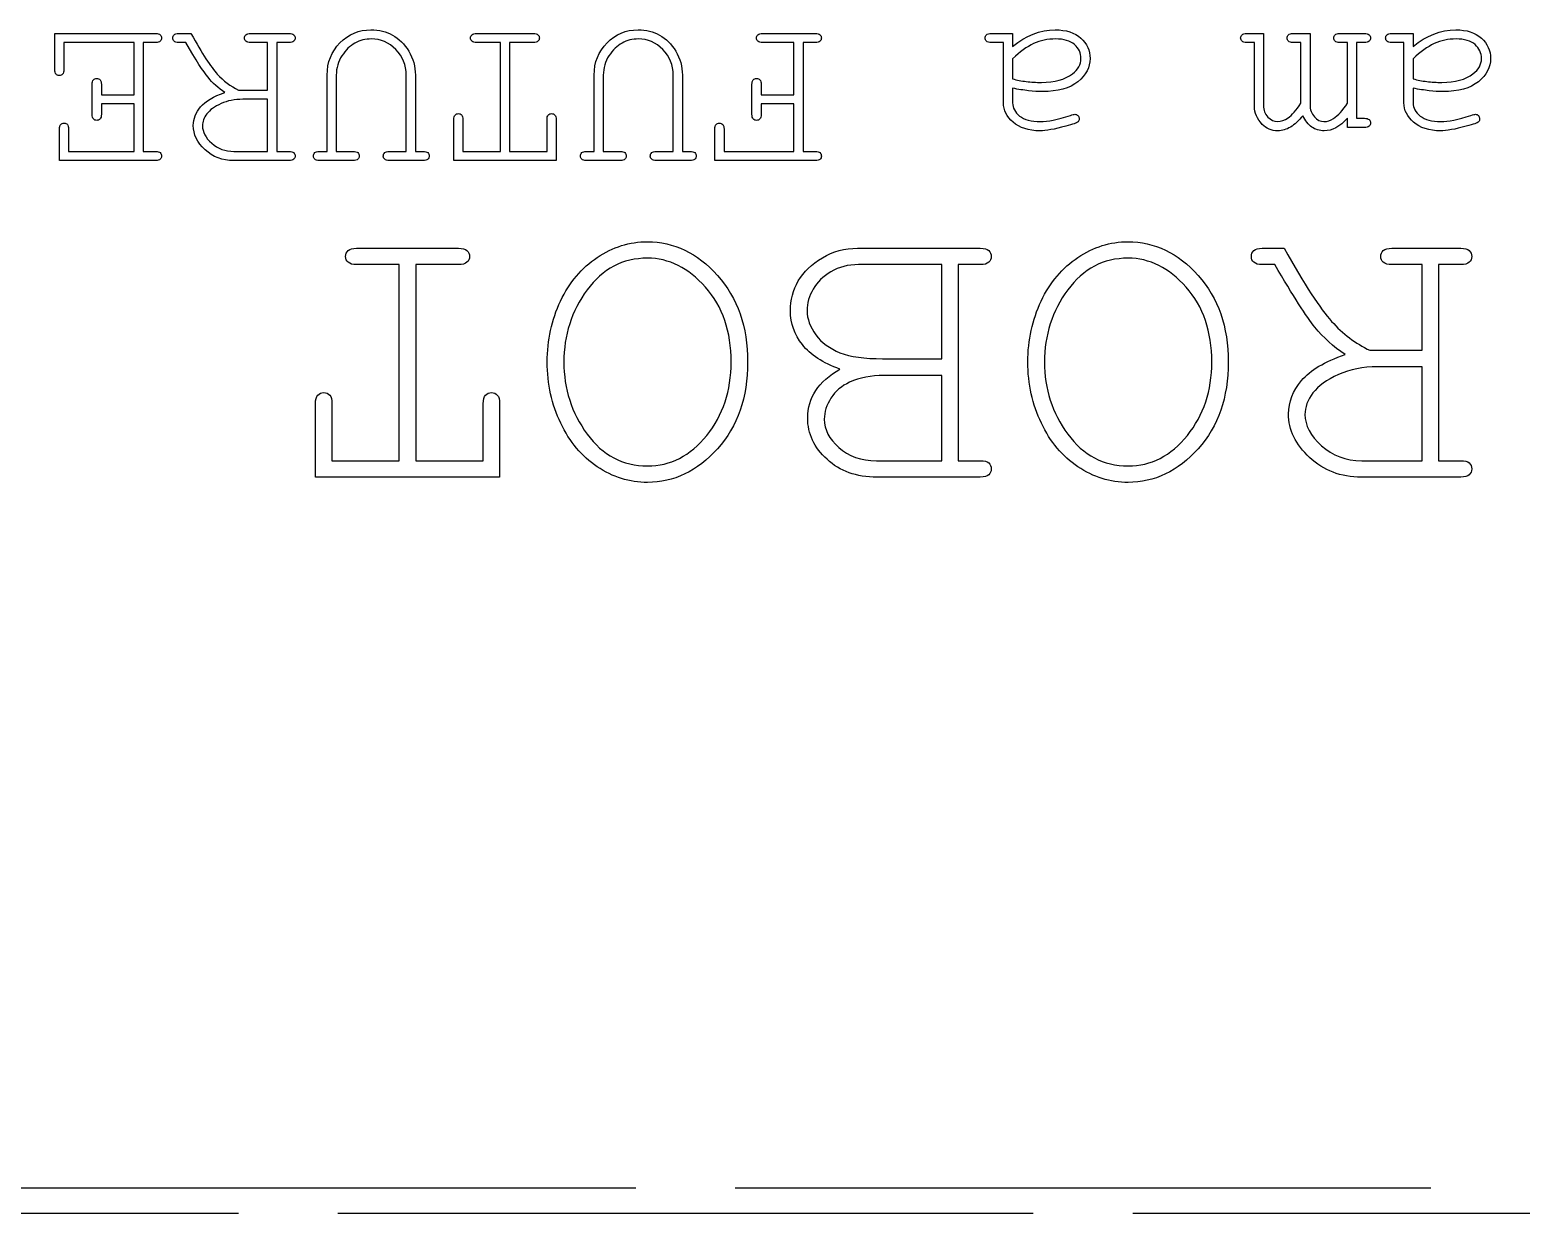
# Model space of a CAD drawing. Extents: x 4 to 392, y 13 to 534.
# Drawn here: x 135.3 to 229.8, y 292.4 to 367.5 of the extents above; entities that cross this region are included whole.
import ezdxf

# ---------------------------------------------------------------- set-up
doc = ezdxf.new("R2010")
doc.units = 0
doc.layers.add('Layer_1', color=7, linetype='CONTINUOUS')

msp = doc.modelspace()

# ---------------------------------------------------------------- linework, layer by layer
at = {"layer": 'Layer_1', "color": 7}
for points in [[(136.862026, 364.939142), (136.862026, 367.226685), (143.249236, 367.226685)], [(144.723766, 367.226685), (145.495466, 367.226685)], [(149.285066, 367.226681), (151.710416, 367.226681)], [(163.602886, 367.226681), (167.192676, 367.226681)], [(181.724085, 367.226681), (185.065825, 367.226681)], [(196.214165, 367.22668), (197.571525, 367.226685)], [(197.571525, 367.226685), (197.571525, 366.392972)], [(212.406105, 367.226681), (213.474085, 367.226681), (213.474085, 362.658484)], [(215.348215, 367.226677), (216.416195, 367.226677), (216.416195, 362.699822)], [(218.304105, 367.226673), (219.861285, 367.226673)], [(221.597625, 367.22668), (222.954985, 367.226685)], [(222.954985, 367.226685), (222.954985, 366.392972)], [(141.891896, 363.333727), (141.891896, 366.647909), (137.440836, 366.647909), (137.440836, 364.939142)], [(143.249236, 366.647913), (142.470646, 366.647913), (142.470646, 359.743942), (143.249236, 359.743942)], [(145.164736, 366.647913), (144.723766, 366.647913)], [(150.353046, 363.630005), (150.353046, 366.647909), (149.285066, 366.647909)], [(151.710416, 366.647909), (150.931826, 366.647909), (150.931826, 359.743938), (151.710416, 359.743938)], [(165.104946, 359.743938), (165.104946, 366.647909), (163.602886, 366.647909)], [(167.192676, 366.647909), (165.690616, 366.647909), (165.690616, 359.743938), (168.060836, 359.743938), (168.060836, 361.748983)], [(183.708455, 363.333727), (183.708455, 366.647909), (181.724085, 366.647909)], [(185.065825, 366.647909), (184.287235, 366.647909), (184.287235, 359.743938), (185.065825, 359.743938)], [(196.985865, 362.816962), (196.985865, 366.647908), (196.214165, 366.647908)], [(212.895305, 362.603367), (212.895305, 366.647909), (212.406105, 366.647909)], [(215.830525, 362.810069), (215.830525, 366.647905), (215.348215, 366.647905)], [(218.793305, 362.810065), (218.793305, 366.647901), (218.304105, 366.647901)], [(219.861285, 366.647901), (219.372085, 366.647901), (219.372085, 361.845438), (219.861285, 361.845438)], [(222.369325, 362.816962), (222.369325, 366.647908), (221.597625, 366.647908)], [(197.571525, 365.621271), (197.571525, 364.346585)], [(222.954985, 365.621271), (222.954985, 364.346585)], [(139.232236, 362.100391), (139.232236, 363.988303)], [(139.817936, 363.988303), (139.817936, 363.333735), (141.891896, 363.333727)], [(154.128866, 359.743938), (154.128866, 364.580852)], [(154.707636, 364.580852), (154.707636, 359.743938), (155.775616, 359.743938)], [(158.070046, 359.743938), (159.138026, 359.743938), (159.138026, 364.580852)], [(159.716816, 364.580852), (159.716816, 359.743938), (160.206016, 359.743938)], [(171.051176, 359.743938), (171.051176, 364.580852)], [(171.629946, 364.580852), (171.629946, 359.743938), (172.697926, 359.743938)], [(174.992356, 359.743938), (176.060336, 359.743938), (176.060336, 364.580852)], [(176.639126, 364.580852), (176.639126, 359.743938), (177.128325, 359.743938)], [(181.048885, 362.100387), (181.048885, 363.988299)], [(181.634585, 363.988299), (181.634585, 363.333731), (183.708455, 363.333727)], [(148.223976, 359.743938), (150.353046, 359.743938), (150.353046, 363.051229)], [(148.513366, 363.630005), (150.353046, 363.630005)], [(150.353046, 363.051229), (148.775196, 363.051229)], [(197.571525, 363.754028), (197.571525, 362.816962)], [(222.954985, 363.754028), (222.954985, 362.816962)], [(137.743996, 361.156435), (137.743996, 359.743946), (141.891886, 359.743946), (141.891886, 362.754959), (139.817936, 362.754959), (139.817936, 362.100391)], [(179.278135, 361.156431), (179.278135, 359.743942), (183.708525, 359.743942), (183.708525, 362.754955), (181.634585, 362.754955), (181.634585, 362.100387)], [(143.249236, 359.16517), (137.165196, 359.16517), (137.165196, 361.156435)], [(168.639646, 361.748983), (168.639646, 359.165162), (162.155976, 359.165162), (162.155976, 361.748983)], [(162.734776, 361.748983), (162.734776, 359.743938), (165.104946, 359.743938)], [(185.065855, 359.165166), (178.692435, 359.165166), (178.692435, 361.156431)], [(218.793305, 361.25978), (218.793305, 361.845446)], [(219.861285, 361.259776), (218.793305, 361.25978)], [(151.710416, 359.165166), (148.210196, 359.165166)], [(153.639656, 359.743938), (154.128866, 359.743938)], [(155.775616, 359.165166), (153.639656, 359.165166)], [(160.206006, 359.165166), (158.070046, 359.165166)], [(170.561966, 359.743938), (171.051176, 359.743938)], [(172.697926, 359.165166), (170.561966, 359.165166)], [(177.128315, 359.165166), (174.992356, 359.165166)], [(155.994446, 353.612542), (162.456066, 353.612542)], [(187.732045, 353.612542), (195.520715, 353.612542)], [(213.392495, 353.612542), (214.781555, 353.612542)], [(221.602845, 353.612542), (225.968465, 353.612542)], [(158.698156, 340.143597), (158.698156, 352.570745), (155.994446, 352.570745)], [(162.456066, 352.570745), (159.752356, 352.570745), (159.752356, 340.143597), (164.018766, 340.143597), (164.018766, 343.752679)], [(193.077455, 352.570745), (187.806455, 352.570745)], [(189.331945, 346.605218), (193.077455, 346.605218), (193.077455, 352.570745)], [(194.119255, 352.570745), (194.119255, 340.143597), (195.520715, 340.143597)], [(195.520715, 352.570745), (194.119255, 352.570745)], [(214.186245, 352.570745), (213.392495, 352.570745)], [(223.525205, 347.138519), (223.525205, 352.570745), (221.602845, 352.570745)], [(225.968465, 352.570745), (224.567005, 352.570745), (224.567005, 340.143597), (225.968465, 340.143597)], [(220.213785, 347.138519), (223.525205, 347.138519)], [(219.692885, 340.143597), (223.525205, 340.143597), (223.525205, 346.096722)], [(223.525205, 346.096722), (220.685065, 346.096722)], [(188.947475, 340.143597), (193.077455, 340.143597), (193.077455, 345.551019)], [(193.077455, 345.551019), (189.393955, 345.551019)], [(165.060556, 343.752679), (165.060556, 339.101801), (153.389956, 339.101801), (153.389956, 343.752679)], [(154.431756, 343.752679), (154.431756, 340.143597), (158.698156, 340.143597)], [(195.520715, 339.101801), (188.972275, 339.101801)], [(225.968465, 339.101801), (219.668075, 339.101801)], [(173.693032, 294.027548), (129.614168, 294.027548)], [(224.068994, 294.027548), (179.990123, 294.027548)], [(104.425087, 292.447084), (148.504694, 292.447084)], [(154.801785, 292.447084), (198.881383, 292.447084)], [(205.177734, 292.447084), (249.257331, 292.447084)]]:
    msp.add_lwpolyline(points, dxfattribs=at)
for points in [[(168.074336, 346.394379)], [(169.128526, 346.394379)], [(198.534485, 346.394379)], [(199.588685, 346.394379)]]:
    msp.add_lwpolyline(points, close=True, dxfattribs=at)
for points in [[(143.249236, 367.226685), (143.387036, 367.226685), (143.485796, 367.199125), (143.545516, 367.144005)], [(143.545516, 366.730593), (143.485783, 366.675473), (143.387023, 366.647913), (143.249236, 366.647913)], [(143.545516, 367.144005), (143.605249, 367.088885), (143.635116, 367.019983), (143.635116, 366.937299)], [(143.635116, 366.937299), (143.635116, 366.850023), (143.605249, 366.781121), (143.545516, 366.730593)], [(144.337886, 366.937299), (144.337886, 367.019981), (144.367753, 367.088883), (144.427486, 367.144005)], [(144.427486, 366.730593), (144.367753, 366.78112), (144.337886, 366.850022), (144.337886, 366.937299)], [(144.427486, 367.144005), (144.487219, 367.199125), (144.585979, 367.226685), (144.723766, 367.226685)], [(144.723766, 366.647913), (144.585959, 366.647913), (144.487199, 366.675473), (144.427486, 366.730593)], [(145.495466, 367.226685), (146.212046, 365.94511), (146.767853, 365.086133), (147.162886, 364.649754)], [(148.892296, 366.937295), (148.892296, 367.019977), (148.922163, 367.088879), (148.981896, 367.144001)], [(148.981896, 366.730589), (148.922163, 366.781116), (148.892296, 366.850018), (148.892296, 366.937295)], [(148.981896, 367.144001), (149.041629, 367.199121), (149.142686, 367.226681), (149.285066, 367.226681)], [(149.285066, 366.647909), (149.142673, 366.647909), (149.041616, 366.675469), (148.981896, 366.730589)], [(151.710416, 367.226681), (151.848223, 367.226681), (151.946983, 367.199121), (152.006696, 367.144001)], [(152.006696, 366.730589), (151.946963, 366.675469), (151.848203, 366.647909), (151.710416, 366.647909)], [(152.006696, 367.144001), (152.066429, 367.088881), (152.096296, 367.019979), (152.096296, 366.937295)], [(152.096296, 366.937295), (152.096296, 366.850019), (152.066429, 366.781117), (152.006696, 366.730589)], [(154.941916, 366.627238), (155.483943, 367.178454), (156.138509, 367.454061), (156.905616, 367.454061)], [(156.933166, 366.875285), (156.551912, 366.875285), (156.205106, 366.78801), (155.892746, 366.613458)], [(156.905616, 367.454061), (157.420082, 367.454061), (157.877132, 367.341522), (158.276766, 367.116442)], [(158.483456, 366.206937), (158.047082, 366.652503), (157.530319, 366.875285), (156.933166, 366.875285)], [(158.276766, 367.116442), (158.676392, 366.891363), (159.016309, 366.551447), (159.296516, 366.096694)], [(163.217006, 366.937295), (163.217006, 367.019977), (163.246872, 367.088879), (163.306606, 367.144001)], [(163.306606, 366.730589), (163.246872, 366.781116), (163.217006, 366.850018), (163.217006, 366.937295)], [(163.306606, 367.144001), (163.366339, 367.199121), (163.465099, 367.226681), (163.602886, 367.226681)], [(163.602886, 366.647909), (163.465079, 366.647909), (163.366319, 366.675469), (163.306606, 366.730589)], [(167.192676, 367.226681), (167.330482, 367.226681), (167.429242, 367.199121), (167.488956, 367.144001)], [(167.488956, 366.730589), (167.429222, 366.675469), (167.330462, 366.647909), (167.192676, 366.647909)], [(167.488956, 367.144001), (167.548689, 367.088881), (167.578556, 367.019979), (167.578556, 366.937295)], [(167.578556, 366.937295), (167.578556, 366.850019), (167.548689, 366.781117), (167.488956, 366.730589)], [(171.864226, 366.627238), (172.406252, 367.178454), (173.060819, 367.454061), (173.827926, 367.454061)], [(173.855476, 366.875285), (173.474216, 366.875285), (173.127409, 366.78801), (172.815056, 366.613458)], [(173.827926, 367.454061), (174.342392, 367.454061), (174.799442, 367.341522), (175.199076, 367.116442)], [(175.405766, 366.206937), (174.969392, 366.652503), (174.452629, 366.875285), (173.855476, 366.875285)], [(175.199076, 367.116442), (175.598702, 366.891363), (175.938619, 366.551447), (176.218826, 366.096694)], [(181.338205, 366.937295), (181.338205, 367.019977), (181.368072, 367.088879), (181.427805, 367.144001)], [(181.427805, 366.730589), (181.368072, 366.781116), (181.338205, 366.850018), (181.338205, 366.937295)], [(181.427805, 367.144001), (181.487539, 367.199121), (181.586299, 367.226681), (181.724085, 367.226681)], [(181.724085, 366.647909), (181.586279, 366.647909), (181.487519, 366.675469), (181.427805, 366.730589)], [(185.065825, 367.226681), (185.203632, 367.226681), (185.302392, 367.199121), (185.362105, 367.144001)], [(185.362105, 366.730589), (185.302372, 366.675469), (185.203612, 366.647909), (185.065825, 366.647909)], [(185.362105, 367.144001), (185.421839, 367.088881), (185.451705, 367.019979), (185.451705, 366.937295)], [(185.451705, 366.937295), (185.451705, 366.850019), (185.421839, 366.781117), (185.362105, 366.730589)], [(195.821395, 366.937294), (195.821395, 367.019976), (195.851262, 367.088878), (195.910995, 367.144)], [(195.910995, 366.730588), (195.851262, 366.781115), (195.821395, 366.850017), (195.821395, 366.937294)], [(195.910995, 367.144), (195.970729, 367.19912), (196.071785, 367.22668), (196.214165, 367.22668)], [(196.214165, 366.647908), (196.071765, 366.647908), (195.970709, 366.675468), (195.910995, 366.730588)], [(197.571525, 366.392972), (198.412125, 367.100365), (199.310145, 367.454061), (200.265585, 367.454061)], [(200.293145, 366.875286), (199.792458, 366.875286), (199.328518, 366.776527), (198.901325, 366.579008)], [(200.265585, 367.454061), (200.959198, 367.454061), (201.501228, 367.27951), (201.891675, 366.930407)], [(201.492035, 366.516996), (201.216428, 366.755856), (200.816798, 366.875286), (200.293145, 366.875286)], [(201.891675, 366.930407), (202.282115, 366.576711), (202.477335, 366.144925), (202.477335, 365.635051)], [(212.020225, 366.937295), (212.020225, 367.019977), (212.050092, 367.088879), (212.109825, 367.144001)], [(212.109825, 366.730589), (212.050092, 366.781116), (212.020225, 366.850018), (212.020225, 366.937295)], [(212.109825, 367.144001), (212.169558, 367.199121), (212.268318, 367.226681), (212.406105, 367.226681)], [(212.406105, 366.647909), (212.268298, 366.647909), (212.169538, 366.675469), (212.109825, 366.730589)], [(214.962335, 366.937291), (214.962335, 367.019973), (214.992202, 367.088875), (215.051935, 367.143997)], [(215.051935, 366.730585), (214.992202, 366.781112), (214.962335, 366.850014), (214.962335, 366.937291)], [(215.051935, 367.143997), (215.111668, 367.199117), (215.210428, 367.226677), (215.348215, 367.226677)], [(215.348215, 366.647905), (215.210408, 366.647905), (215.111648, 366.675465), (215.051935, 366.730585)], [(217.918225, 366.937287), (217.918225, 367.019969), (217.948092, 367.088871), (218.007825, 367.143993)], [(218.007825, 366.730581), (217.948092, 366.781108), (217.918225, 366.85001), (217.918225, 366.937287)], [(218.007825, 367.143993), (218.067558, 367.199113), (218.166318, 367.226673), (218.304105, 367.226673)], [(218.304105, 366.647901), (218.166305, 366.647901), (218.067545, 366.675461), (218.007825, 366.730581)], [(219.861285, 367.226673), (219.999091, 367.226673), (220.097851, 367.199113), (220.157565, 367.143993)], [(220.157565, 366.730581), (220.097831, 366.675461), (219.999071, 366.647901), (219.861285, 366.647901)], [(220.157565, 367.143993), (220.217298, 367.088873), (220.247165, 367.019971), (220.247165, 366.937287)], [(220.247165, 366.937287), (220.247165, 366.850011), (220.217298, 366.781109), (220.157565, 366.730581)], [(221.204855, 366.937294), (221.204855, 367.019976), (221.234721, 367.088878), (221.294455, 367.144)], [(221.294455, 366.730588), (221.234721, 366.781115), (221.204855, 366.850017), (221.204855, 366.937294)], [(221.294455, 367.144), (221.354188, 367.19912), (221.455245, 367.22668), (221.597625, 367.22668)], [(221.597625, 366.647908), (221.455225, 366.647908), (221.354168, 366.675468), (221.294455, 366.730588)], [(222.954985, 366.392972), (223.795585, 367.100365), (224.693605, 367.454061), (225.649045, 367.454061)], [(225.676605, 366.875286), (225.175918, 366.875286), (224.711981, 366.776527), (224.284795, 366.579008)], [(225.649045, 367.454061), (226.342658, 367.454061), (226.884688, 367.27951), (227.275135, 366.930407)], [(226.875505, 366.516996), (226.599898, 366.755856), (226.200265, 366.875286), (225.676605, 366.875286)], [(227.275135, 366.930407), (227.665575, 366.576711), (227.860795, 366.144925), (227.860795, 365.635051)], [(146.577226, 364.443052), (146.283246, 364.801342), (145.812416, 365.536296), (145.164736, 366.647913)], [(154.128866, 364.580852), (154.128866, 365.393894), (154.399883, 366.076023), (154.941916, 366.627238)], [(155.065926, 365.807306), (154.827066, 365.444423), (154.707636, 365.035605), (154.707636, 364.580852)], [(155.892746, 366.613458), (155.575799, 366.438907), (155.300193, 366.17019), (155.065926, 365.807306)], [(159.138026, 364.580852), (159.138026, 365.219343), (158.919836, 365.761371), (158.483456, 366.206937)], [(159.296516, 366.096694), (159.576716, 365.637348), (159.716816, 365.132068), (159.716816, 364.580852)], [(171.051176, 364.580852), (171.051176, 365.393894), (171.322192, 366.076023), (171.864226, 366.627238)], [(171.988236, 365.807306), (171.749376, 365.444423), (171.629946, 365.035605), (171.629946, 364.580852)], [(172.815056, 366.613458), (172.498109, 366.438907), (172.222502, 366.17019), (171.988236, 365.807306)], [(176.060336, 364.580852), (176.060336, 365.219343), (175.842146, 365.761371), (175.405766, 366.206937)], [(176.218826, 366.096694), (176.499026, 365.637348), (176.639126, 365.132068), (176.639126, 364.580852)], [(198.901325, 366.579008), (198.469538, 366.376896), (198.026272, 366.057651), (197.571525, 365.621271)], [(201.898565, 365.635052), (201.898565, 365.984155), (201.763055, 366.278136), (201.492035, 366.516996)], [(224.284795, 366.579008), (223.853008, 366.376896), (223.409738, 366.057651), (222.954985, 365.621271)], [(227.282025, 365.635052), (227.282025, 365.984155), (227.146518, 366.278136), (226.875505, 366.516996)], [(136.944726, 364.642863), (136.889593, 364.702577), (136.862026, 364.801336), (136.862026, 364.939142)], [(137.440836, 364.939142), (137.440836, 364.801338), (137.415569, 364.702579), (137.365036, 364.642863)], [(201.361125, 364.663535), (201.719418, 364.934549), (201.898565, 365.258388), (201.898565, 365.635052)], [(202.477335, 365.635051), (202.477335, 365.074649), (202.220102, 364.585446), (201.705635, 364.16744)], [(226.744585, 364.663535), (227.102878, 364.934549), (227.282025, 365.258388), (227.282025, 365.635052)], [(227.860795, 365.635051), (227.860795, 365.074649), (227.603561, 364.585446), (227.089095, 364.16744)], [(137.151436, 364.553293), (137.064163, 364.553293), (136.995259, 364.58315), (136.944726, 364.642863)], [(137.365036, 364.642863), (137.309903, 364.58315), (137.238703, 364.553293), (137.151436, 364.553293)], [(139.232236, 363.988303), (139.232236, 364.126107), (139.259803, 364.224867), (139.314936, 364.284581)], [(139.314936, 364.284581), (139.370069, 364.344295), (139.438973, 364.374151), (139.521646, 364.374151)], [(139.521646, 364.374151), (139.608919, 364.374151), (139.680116, 364.344295), (139.735236, 364.284581)], [(139.735236, 364.284581), (139.790369, 364.224868), (139.817936, 364.126109), (139.817936, 363.988303)], [(147.638316, 363.478425), (147.224903, 363.76322), (146.871206, 364.084762), (146.577226, 364.443052)], [(147.162886, 364.649754), (147.553333, 364.213375), (148.003493, 363.873459), (148.513366, 363.630005)], [(181.048885, 363.988299), (181.048885, 364.126103), (181.076452, 364.224863), (181.131585, 364.284577)], [(181.131585, 364.284577), (181.186719, 364.344291), (181.255622, 364.374147), (181.338295, 364.374147)], [(181.338295, 364.374147), (181.425569, 364.374147), (181.496765, 364.344291), (181.551885, 364.284577)], [(181.551885, 364.284577), (181.607019, 364.224864), (181.634585, 364.126105), (181.634585, 363.988299)], [(197.571525, 364.346585), (197.842539, 364.268497), (198.129628, 364.211078), (198.432795, 364.17433)], [(198.432795, 364.17433), (198.735962, 364.137584), (199.055208, 364.11921), (199.390535, 364.11921)], [(199.390535, 364.11921), (200.231135, 364.11921), (200.887998, 364.300652), (201.361125, 364.663535)], [(201.705635, 364.16744), (201.191168, 363.749436), (200.440138, 363.540433), (199.452545, 363.540433)], [(222.954985, 364.346585), (223.225998, 364.268497), (223.513088, 364.211078), (223.816255, 364.17433)], [(223.816255, 364.17433), (224.119421, 364.137584), (224.438668, 364.11921), (224.773995, 364.11921)], [(224.773995, 364.11921), (225.614595, 364.11921), (226.271458, 364.300652), (226.744585, 364.663535)], [(227.089095, 364.16744), (226.574628, 363.749436), (225.823598, 363.540433), (224.836005, 363.540433)], [(146.108686, 362.56892), (146.411859, 362.931804), (146.921736, 363.234972), (147.638316, 363.478425)], [(148.775196, 363.051229), (148.269916, 363.051229), (147.812866, 362.95936), (147.404046, 362.775622)], [(198.584375, 363.595553), (198.272022, 363.627707), (197.934405, 363.680532), (197.571525, 363.754028)], [(199.452545, 363.540433), (199.186125, 363.540433), (198.896735, 363.558807), (198.584375, 363.595553)], [(223.967845, 363.595553), (223.655485, 363.627707), (223.317865, 363.680532), (222.954985, 363.754028)], [(224.836005, 363.540433), (224.569585, 363.540433), (224.280198, 363.558807), (223.967845, 363.595553)], [(139.314936, 361.804113), (139.259803, 361.863827), (139.232236, 361.962586), (139.232236, 362.100391)], [(139.817936, 362.100391), (139.817936, 361.962587), (139.790369, 361.863828), (139.735236, 361.804113)], [(145.647046, 361.397588), (145.647046, 361.811), (145.800926, 362.201444), (146.108686, 362.56892)], [(146.508326, 362.127944), (146.319993, 361.879897), (146.225826, 361.627257), (146.225826, 361.370023)], [(147.404046, 362.775622), (146.990633, 362.591884), (146.692059, 362.375991), (146.508326, 362.127944)], [(162.155976, 361.748983), (162.155976, 361.891381), (162.183542, 361.992437), (162.238676, 362.052152)], [(162.238676, 362.052152), (162.289209, 362.111866), (162.358112, 362.141722), (162.445386, 362.141722)], [(162.445386, 362.141722), (162.532659, 362.141722), (162.603856, 362.111866), (162.658976, 362.052152)], [(162.658976, 362.052152), (162.709509, 361.992439), (162.734776, 361.891383), (162.734776, 361.748983)], [(168.060836, 361.748983), (168.060836, 361.891381), (168.088402, 361.992437), (168.143536, 362.052152)], [(168.143536, 362.052152), (168.194069, 362.111866), (168.262969, 362.141722), (168.350236, 362.141722)], [(168.350236, 362.141722), (168.432916, 362.141722), (168.501819, 362.111866), (168.556946, 362.052152)], [(168.556946, 362.052152), (168.612079, 361.992439), (168.639646, 361.891383), (168.639646, 361.748983)], [(181.131585, 361.804109), (181.076452, 361.863823), (181.048885, 361.962582), (181.048885, 362.100387)], [(181.634585, 362.100387), (181.634585, 361.962583), (181.607019, 361.863824), (181.551885, 361.804109)], [(197.599095, 361.597398), (197.190275, 361.955688), (196.985865, 362.36221), (196.985865, 362.816962)], [(197.571525, 362.816962), (197.571525, 362.500014), (197.718515, 362.224406), (198.012495, 361.990139)], [(198.012495, 361.990139), (198.306475, 361.755873), (198.747445, 361.638739), (199.335405, 361.638739)], [(199.335405, 361.638739), (199.785565, 361.638739), (200.417168, 361.769653), (201.230215, 362.03148)], [(201.230215, 362.03148), (201.377202, 362.077414), (201.471365, 362.10038), (201.512705, 362.10038)], [(201.512705, 362.10038), (201.586205, 362.10038), (201.650515, 362.07282), (201.705635, 362.0177)], [(201.705635, 362.0177), (201.756168, 361.96258), (201.781435, 361.893678), (201.781435, 361.810994)], [(213.384505, 361.459595), (213.058372, 361.808699), (212.895305, 362.189956), (212.895305, 362.603367)], [(213.474085, 362.658484), (213.474085, 362.364503), (213.563655, 362.12105), (213.742795, 361.928124)], [(215.031265, 361.879893), (215.265532, 362.036071), (215.531952, 362.346129), (215.830525, 362.810069)], [(215.961445, 362.010811), (215.704212, 361.689269), (215.444678, 361.450409), (215.182845, 361.294231)], [(216.526435, 361.294231), (216.301355, 361.450409), (216.113025, 361.689269), (215.961445, 362.010811)], [(216.416195, 362.699822), (216.416195, 362.39206), (216.508065, 362.13942), (216.691805, 361.941901)], [(217.911365, 361.838548), (218.191565, 362.02688), (218.485545, 362.350719), (218.793305, 362.810065)], [(222.982555, 361.597398), (222.573735, 361.955688), (222.369325, 362.36221), (222.369325, 362.816962)], [(222.954985, 362.816962), (222.954985, 362.500014), (223.101975, 362.224406), (223.395955, 361.990139)], [(223.395955, 361.990139), (223.689935, 361.755873), (224.130908, 361.638739), (224.718875, 361.638739)], [(224.718875, 361.638739), (225.169035, 361.638739), (225.800635, 361.769653), (226.613675, 362.03148)], [(226.613675, 362.03148), (226.760668, 362.077414), (226.854835, 362.10038), (226.896175, 362.10038)], [(226.896175, 362.10038), (226.969668, 362.10038), (227.033975, 362.07282), (227.089095, 362.0177)], [(227.089095, 362.0177), (227.139628, 361.96258), (227.164895, 361.893678), (227.164895, 361.810994)], [(137.165196, 361.156435), (137.165196, 361.294239), (137.192763, 361.392999), (137.247896, 361.452713)], [(137.247896, 361.452713), (137.298429, 361.512427), (137.367333, 361.542283), (137.454606, 361.542283)], [(137.454606, 361.542283), (137.541879, 361.542283), (137.613076, 361.512427), (137.668196, 361.452713)], [(137.668196, 361.452713), (137.718729, 361.393), (137.743996, 361.294241), (137.743996, 361.156435)], [(139.521646, 361.714543), (139.438959, 361.714543), (139.370056, 361.7444), (139.314936, 361.804113)], [(139.735236, 361.804113), (139.680103, 361.7444), (139.608906, 361.714543), (139.521646, 361.714543)], [(146.391186, 359.854185), (145.895093, 360.308938), (145.647046, 360.823406), (145.647046, 361.397588)], [(146.225826, 361.370023), (146.225826, 360.984173), (146.421046, 360.616696), (146.811486, 360.267592)], [(178.692435, 361.156431), (178.692435, 361.294235), (178.720002, 361.392995), (178.775135, 361.452709)], [(178.775135, 361.452709), (178.830269, 361.512423), (178.899169, 361.542279), (178.981835, 361.542279)], [(178.981835, 361.542279), (179.069115, 361.542279), (179.140315, 361.512423), (179.195435, 361.452709)], [(179.195435, 361.452709), (179.250569, 361.392996), (179.278135, 361.294237), (179.278135, 361.156431)], [(181.338295, 361.714539), (181.255615, 361.714539), (181.186712, 361.744396), (181.131585, 361.804109)], [(181.551885, 361.804109), (181.496752, 361.744396), (181.425555, 361.714539), (181.338295, 361.714539)], [(199.307855, 361.053073), (198.577495, 361.053073), (198.007909, 361.234515), (197.599095, 361.597398)], [(200.933945, 361.342461), (200.217365, 361.149536), (199.675335, 361.053073), (199.307855, 361.053073)], [(201.712535, 361.624959), (201.648202, 361.556057), (201.388672, 361.461891), (200.933945, 361.342461)], [(201.781435, 361.810994), (201.781435, 361.732906), (201.758468, 361.670894), (201.712535, 361.624959)], [(214.383585, 361.053074), (213.965585, 361.053074), (213.632558, 361.188581), (213.384505, 361.459595)], [(213.742795, 361.928124), (213.921942, 361.735199), (214.128648, 361.638736), (214.362915, 361.638736)], [(214.362915, 361.638736), (214.574215, 361.638736), (214.796998, 361.719122), (215.031265, 361.879893)], [(215.182845, 361.294231), (214.916425, 361.13346), (214.650005, 361.053074), (214.383585, 361.053074)], [(217.311915, 361.053074), (217.013342, 361.053074), (216.751515, 361.13346), (216.526435, 361.294231)], [(216.691805, 361.941901), (216.870945, 361.739789), (217.073055, 361.638732), (217.298135, 361.638732)], [(217.298135, 361.638732), (217.504842, 361.638732), (217.709252, 361.705338), (217.911365, 361.838548)], [(218.793305, 361.845446), (218.301805, 361.317198), (217.808008, 361.053074), (217.311915, 361.053074)], [(219.861285, 361.845438), (219.999091, 361.845438), (220.097851, 361.817878), (220.157565, 361.762758)], [(220.157565, 361.342456), (220.097831, 361.287336), (219.999071, 361.259776), (219.861285, 361.259776)], [(220.157565, 361.762758), (220.217298, 361.707638), (220.247165, 361.63644), (220.247165, 361.549162)], [(220.247165, 361.549162), (220.247165, 361.46648), (220.217298, 361.397578), (220.157565, 361.342456)], [(224.691325, 361.053073), (223.960965, 361.053073), (223.391375, 361.234515), (222.982555, 361.597398)], [(226.317405, 361.342461), (225.600825, 361.149536), (225.058798, 361.053073), (224.691325, 361.053073)], [(227.095995, 361.624959), (227.031661, 361.556057), (226.772131, 361.461891), (226.317405, 361.342461)], [(227.164895, 361.810994), (227.164895, 361.732906), (227.141928, 361.670894), (227.095995, 361.624959)], [(146.811486, 360.267592), (147.197339, 359.91849), (147.668169, 359.743938), (148.223976, 359.743938)], [(143.249236, 359.743942), (143.387036, 359.743942), (143.485796, 359.718679), (143.545516, 359.668152)], [(143.545516, 359.24785), (143.485783, 359.19273), (143.387023, 359.16517), (143.249236, 359.16517)], [(143.545516, 359.668152), (143.605249, 359.613032), (143.635116, 359.541834), (143.635116, 359.454556)], [(143.635116, 359.454556), (143.635116, 359.36728), (143.605249, 359.298378), (143.545516, 359.24785)], [(148.210196, 359.165166), (147.489023, 359.165166), (146.882686, 359.394839), (146.391186, 359.854185)], [(151.710416, 359.743938), (151.848223, 359.743938), (151.946983, 359.718675), (152.006696, 359.668148)], [(152.006696, 359.247846), (151.946963, 359.192726), (151.848203, 359.165166), (151.710416, 359.165166)], [(152.006696, 359.668148), (152.066429, 359.613028), (152.096296, 359.54183), (152.096296, 359.454552)], [(152.096296, 359.454552), (152.096296, 359.367276), (152.066429, 359.298374), (152.006696, 359.247846)], [(153.253776, 359.454552), (153.253776, 359.541828), (153.283643, 359.613026), (153.343376, 359.668148)], [(153.343376, 359.247846), (153.283643, 359.298373), (153.253776, 359.367275), (153.253776, 359.454552)], [(153.343376, 359.668148), (153.403109, 359.718675), (153.501869, 359.743938), (153.639656, 359.743938)], [(153.639656, 359.165166), (153.501849, 359.165166), (153.403089, 359.192726), (153.343376, 359.247846)], [(155.775616, 359.743938), (155.913416, 359.743938), (156.012176, 359.718675), (156.071896, 359.668148)], [(156.071896, 359.247846), (156.012162, 359.192726), (155.913402, 359.165166), (155.775616, 359.165166)], [(156.071896, 359.668148), (156.131629, 359.613028), (156.161496, 359.54183), (156.161496, 359.454552)], [(156.161496, 359.454552), (156.161496, 359.367276), (156.131629, 359.298374), (156.071896, 359.247846)], [(157.684166, 359.454552), (157.684166, 359.541828), (157.714032, 359.613026), (157.773766, 359.668148)], [(157.773766, 359.247846), (157.714032, 359.298373), (157.684166, 359.367275), (157.684166, 359.454552)], [(157.773766, 359.668148), (157.833499, 359.718675), (157.932259, 359.743938), (158.070046, 359.743938)], [(158.070046, 359.165166), (157.932246, 359.165166), (157.833486, 359.192726), (157.773766, 359.247846)], [(160.495396, 359.234066), (160.440262, 359.188133), (160.343799, 359.165166), (160.206006, 359.165166)], [(160.206016, 359.743938), (160.343822, 359.743938), (160.442582, 359.718675), (160.502296, 359.668148)], [(160.591896, 359.454552), (160.591896, 359.367276), (160.559729, 359.293781), (160.495396, 359.234066)], [(160.502296, 359.668148), (160.562029, 359.613028), (160.591896, 359.54183), (160.591896, 359.454552)], [(170.176086, 359.454552), (170.176086, 359.541828), (170.205952, 359.613026), (170.265686, 359.668148)], [(170.265686, 359.247846), (170.205952, 359.298373), (170.176086, 359.367275), (170.176086, 359.454552)], [(170.265686, 359.668148), (170.325419, 359.718675), (170.424179, 359.743938), (170.561966, 359.743938)], [(170.561966, 359.165166), (170.424159, 359.165166), (170.325399, 359.192726), (170.265686, 359.247846)], [(172.697926, 359.743938), (172.835726, 359.743938), (172.934486, 359.718675), (172.994206, 359.668148)], [(172.994206, 359.247846), (172.934472, 359.192726), (172.835712, 359.165166), (172.697926, 359.165166)], [(172.994206, 359.668148), (173.053939, 359.613028), (173.083806, 359.54183), (173.083806, 359.454552)], [(173.083806, 359.454552), (173.083806, 359.367276), (173.053939, 359.298374), (172.994206, 359.247846)], [(174.606476, 359.454552), (174.606476, 359.541828), (174.636342, 359.613026), (174.696076, 359.668148)], [(174.696076, 359.247846), (174.636342, 359.298373), (174.606476, 359.367275), (174.606476, 359.454552)], [(174.696076, 359.668148), (174.755809, 359.718675), (174.854569, 359.743938), (174.992356, 359.743938)], [(174.992356, 359.165166), (174.854556, 359.165166), (174.755796, 359.192726), (174.696076, 359.247846)], [(177.417705, 359.234066), (177.362572, 359.188133), (177.266109, 359.165166), (177.128315, 359.165166)], [(177.128325, 359.743938), (177.266132, 359.743938), (177.364892, 359.718675), (177.424605, 359.668148)], [(177.514205, 359.454552), (177.514205, 359.367276), (177.482039, 359.293781), (177.417705, 359.234066)], [(177.424605, 359.668148), (177.484339, 359.613028), (177.514205, 359.54183), (177.514205, 359.454552)], [(185.065825, 359.743938), (185.203632, 359.743938), (185.302392, 359.718675), (185.362105, 359.668148)], [(185.348355, 359.234066), (185.297822, 359.188133), (185.203655, 359.165166), (185.065855, 359.165166)], [(185.451705, 359.454552), (185.451705, 359.367276), (185.417255, 359.293781), (185.348355, 359.234066)], [(185.362105, 359.668148), (185.421839, 359.613028), (185.451705, 359.54183), (185.451705, 359.454552)], [(155.461146, 353.463713), (155.568633, 353.562933), (155.746399, 353.612542), (155.994446, 353.612542)], [(162.456066, 353.612542), (162.704112, 353.612542), (162.881879, 353.562933), (162.989366, 353.463713)], [(171.249336, 353.029631), (172.233249, 353.69109), (173.291582, 354.021819), (174.424336, 354.021819)], [(174.424336, 354.021819), (176.102782, 354.021819), (177.582792, 353.310752), (178.864365, 351.888616)], [(185.512025, 353.004827), (186.190019, 353.409971), (186.930025, 353.612542), (187.732045, 353.612542)], [(195.520715, 353.612542), (195.768762, 353.612542), (195.946529, 353.562933), (196.054015, 353.463713)], [(201.709485, 353.029631), (202.693405, 353.69109), (203.751738, 354.021819), (204.884485, 354.021819)], [(204.884485, 354.021819), (206.562932, 354.021819), (208.042945, 353.310752), (209.324525, 351.888616)], [(212.859195, 353.463713), (212.966682, 353.562933), (213.144448, 353.612542), (213.392495, 353.612542)], [(214.781555, 353.612542), (216.071395, 351.305706), (217.071852, 349.759547), (217.782925, 348.974065)], [(221.057135, 353.463713), (221.164628, 353.562933), (221.346531, 353.612542), (221.602845, 353.612542)], [(225.968465, 353.612542), (226.216511, 353.612542), (226.394278, 353.562933), (226.501765, 353.463713)], [(155.299916, 353.091643), (155.299916, 353.240471), (155.353659, 353.364495), (155.461146, 353.463713)], [(155.461146, 352.719573), (155.353659, 352.810524), (155.299916, 352.934547), (155.299916, 353.091643)], [(155.994446, 352.570745), (155.746399, 352.570745), (155.568633, 352.620355), (155.461146, 352.719573)], [(162.989366, 352.719573), (162.881879, 352.620355), (162.704112, 352.570745), (162.456066, 352.570745)], [(162.989366, 353.463713), (163.096852, 353.364495), (163.150596, 353.240471), (163.150596, 353.091643)], [(163.150596, 353.091643), (163.150596, 352.934547), (163.096852, 352.810524), (162.989366, 352.719573)], [(168.917686, 350.263909), (169.479926, 351.446266), (170.257142, 352.368173), (171.249336, 353.029631)], [(174.424336, 352.980022), (172.861636, 352.980022), (171.588326, 352.310296), (170.604406, 350.970842)], [(178.107825, 351.144475), (177.016419, 352.368173), (175.788589, 352.980022), (174.424336, 352.980022)], [(183.986535, 351.54135), (184.317262, 352.111858), (184.825759, 352.599684), (185.512025, 353.004827)], [(187.806455, 352.570745), (187.136729, 352.570745), (186.553819, 352.421917), (186.057725, 352.12426)], [(196.054015, 352.719573), (195.946529, 352.620355), (195.768762, 352.570745), (195.520715, 352.570745)], [(196.054015, 353.463713), (196.161502, 353.364495), (196.215245, 353.240471), (196.215245, 353.091643)], [(196.215245, 353.091643), (196.215245, 352.934547), (196.161502, 352.810524), (196.054015, 352.719573)], [(199.377845, 350.263909), (199.940085, 351.446266), (200.717298, 352.368173), (201.709485, 353.029631)], [(204.884485, 352.980022), (203.321792, 352.980022), (202.048485, 352.310296), (201.064565, 350.970842)], [(208.567985, 351.144475), (207.476578, 352.368173), (206.248745, 352.980022), (204.884485, 352.980022)], [(212.697965, 353.091643), (212.697965, 353.240471), (212.751708, 353.364495), (212.859195, 353.463713)], [(212.859195, 352.719573), (212.751708, 352.810524), (212.697965, 352.934547), (212.697965, 353.091643)], [(213.392495, 352.570745), (213.144448, 352.570745), (212.966682, 352.620355), (212.859195, 352.719573)], [(216.728725, 348.601995), (216.199558, 349.246917), (215.352065, 350.569834), (214.186245, 352.570745)], [(220.895905, 353.091643), (220.895905, 353.240471), (220.949648, 353.364495), (221.057135, 353.463713)], [(221.057135, 352.719573), (220.949648, 352.810524), (220.895905, 352.934547), (220.895905, 353.091643)], [(221.602845, 352.570745), (221.346531, 352.570745), (221.164628, 352.620355), (221.057135, 352.719573)], [(226.501765, 352.719573), (226.394278, 352.620355), (226.216511, 352.570745), (225.968465, 352.570745)], [(226.501765, 353.463713), (226.609251, 353.364495), (226.662995, 353.240471), (226.662995, 353.091643)], [(226.662995, 353.091643), (226.662995, 352.934547), (226.609251, 352.810524), (226.501765, 352.719573)], [(178.864365, 351.888616), (180.137679, 350.458212), (180.774335, 348.6268), (180.774335, 346.394379)], [(186.057725, 352.12426), (185.561632, 351.826604), (185.185429, 351.458668), (184.929115, 351.020452)], [(209.324525, 351.888616), (210.597832, 350.458212), (211.234485, 348.6268), (211.234485, 346.394379)], [(170.604406, 350.970842), (169.620486, 349.623121), (169.128526, 348.097633), (169.128526, 346.394379)], [(179.732535, 346.394379), (179.732535, 348.329144), (179.190965, 349.912509), (178.107825, 351.144475)], [(183.490445, 349.631389), (183.490445, 350.325921), (183.655809, 350.962574), (183.986535, 351.54135)], [(184.929115, 351.020452), (184.672802, 350.582236), (184.544645, 350.127484), (184.544645, 349.656194)], [(201.064565, 350.970842), (200.080645, 349.623121), (199.588685, 348.097633), (199.588685, 346.394379)], [(210.192685, 346.394379), (210.192685, 348.329144), (209.651118, 349.912509), (208.567985, 351.144475)], [(168.074336, 346.394379), (168.074336, 347.78344), (168.355452, 349.073284), (168.917686, 350.263909)], [(198.534485, 346.394379), (198.534485, 347.78344), (198.815605, 349.073284), (199.377845, 350.263909)], [(184.246985, 347.498187), (183.742625, 348.143108), (183.490445, 348.854176), (183.490445, 349.631389)], [(184.544645, 349.656194), (184.544645, 349.127028), (184.730679, 348.614397), (185.102745, 348.118303)], [(217.782925, 348.974065), (218.485725, 348.188583), (219.296011, 347.576735), (220.213785, 347.138519)], [(185.102745, 348.118303), (185.466545, 347.62221), (185.975042, 347.246006), (186.628235, 346.989691)], [(218.638685, 346.865668), (217.894545, 347.378298), (217.257892, 347.957073), (216.728725, 348.601995)], [(186.628235, 345.947894), (185.545095, 346.3365), (184.751345, 346.853265), (184.246985, 347.498187)], [(186.628235, 346.989691), (187.281422, 346.733375), (188.182659, 346.605218), (189.331945, 346.605218)], [(215.885365, 345.228558), (216.431065, 345.881748), (217.348838, 346.427451), (218.638685, 346.865668)], [(168.930096, 342.524847), (168.359589, 343.707204), (168.074336, 344.997048), (168.074336, 346.394379)], [(169.128526, 346.394379), (169.128526, 344.699391), (169.620486, 343.178037), (170.604406, 341.830316)], [(178.182245, 341.7435), (179.215772, 343.025075), (179.732535, 344.575368), (179.732535, 346.394379)], [(180.774335, 346.394379), (180.774335, 344.153689), (180.137679, 342.322276), (178.864365, 340.90014)], [(184.581845, 342.859711), (184.581845, 344.133018), (185.263975, 345.162412), (186.628235, 345.947894)], [(199.390245, 342.524847), (198.819738, 343.707204), (198.534485, 344.997048), (198.534485, 346.394379)], [(199.588685, 346.394379), (199.588685, 344.699391), (200.080645, 343.178037), (201.064565, 341.830316)], [(208.642395, 341.7435), (209.675922, 343.025075), (210.192685, 344.575368), (210.192685, 346.394379)], [(211.234485, 346.394379), (211.234485, 344.153689), (210.597832, 342.322276), (209.324525, 340.90014)], [(220.685065, 346.096722), (219.775565, 346.096722), (218.952878, 345.931357), (218.217005, 345.600629)], [(187.235945, 345.116937), (186.731585, 344.885427), (186.338845, 344.550563), (186.057725, 344.112347)], [(189.393955, 345.551019), (188.608475, 345.551019), (187.889139, 345.406325), (187.235945, 345.116937)], [(215.054405, 343.12016), (215.054405, 343.8643), (215.331392, 344.5671), (215.885365, 345.228558)], [(218.217005, 345.600629), (217.472865, 345.269899), (216.935428, 344.881292), (216.604695, 344.434808)], [(153.389956, 343.752679), (153.389956, 344.008994), (153.439566, 344.190895), (153.538786, 344.298383)], [(153.538786, 344.298383), (153.629733, 344.405869), (153.753756, 344.459613), (153.910856, 344.459613)], [(153.910856, 344.459613), (154.067949, 344.459613), (154.196106, 344.405869), (154.295326, 344.298383)], [(154.295326, 344.298383), (154.386279, 344.190895), (154.431756, 344.008994), (154.431756, 343.752679)], [(164.018766, 343.752679), (164.018766, 344.008994), (164.068376, 344.190895), (164.167596, 344.298383)], [(164.167596, 344.298383), (164.258542, 344.405869), (164.382566, 344.459613), (164.539666, 344.459613)], [(164.539666, 344.459613), (164.688492, 344.459613), (164.812516, 344.405869), (164.911736, 344.298383)], [(164.911736, 344.298383), (165.010949, 344.190895), (165.060556, 344.008994), (165.060556, 343.752679)], [(186.057725, 344.112347), (185.776605, 343.674131), (185.636045, 343.227646), (185.636045, 342.772894)], [(216.604695, 344.434808), (216.265702, 343.988324), (216.096205, 343.533571), (216.096205, 343.070551)], [(216.393855, 340.342035), (215.500888, 341.160589), (215.054405, 342.086631), (215.054405, 343.12016)], [(171.249336, 339.759125), (170.265416, 340.420583), (169.492336, 341.34249), (168.930096, 342.524847)], [(185.809675, 340.230414), (184.991122, 340.974554), (184.581845, 341.850987), (184.581845, 342.859711)], [(185.636045, 342.772894), (185.636045, 342.119704), (185.941972, 341.520257), (186.553825, 340.974554)], [(201.709485, 339.759125), (200.725565, 340.420583), (199.952485, 341.34249), (199.390245, 342.524847)], [(216.096205, 343.070551), (216.096205, 342.376019), (216.447605, 341.714561), (217.150405, 341.086176)], [(170.604406, 341.830316), (171.588326, 340.482594), (172.861636, 339.808734), (174.424336, 339.808734)], [(174.424336, 339.808734), (175.887809, 339.808734), (177.140445, 340.453656), (178.182245, 341.7435)], [(201.064565, 341.830316), (202.048485, 340.482594), (203.321792, 339.808734), (204.884485, 339.808734)], [(204.884485, 339.808734), (206.347958, 339.808734), (207.600595, 340.453656), (208.642395, 341.7435)], [(178.864365, 340.90014), (177.582792, 339.478004), (176.102782, 338.766937), (174.424336, 338.766937)], [(186.553825, 340.974554), (187.165672, 340.420582), (187.963555, 340.143597), (188.947475, 340.143597)], [(209.324525, 340.90014), (208.042945, 339.478004), (206.562932, 338.766937), (204.884485, 338.766937)], [(219.668075, 339.101801), (218.369962, 339.101801), (217.278555, 339.515212), (216.393855, 340.342035)], [(217.150405, 341.086176), (217.844932, 340.45779), (218.692425, 340.143597), (219.692885, 340.143597)], [(174.424336, 338.766937), (173.291582, 338.766937), (172.233249, 339.097666), (171.249336, 339.759125)], [(188.972275, 339.101801), (187.674162, 339.101801), (186.619962, 339.478005), (185.809675, 340.230414)], [(195.520715, 340.143597), (195.768762, 340.143597), (195.946529, 340.098122), (196.054015, 340.007172)], [(196.054015, 340.007172), (196.161502, 339.907953), (196.215245, 339.779795), (196.215245, 339.622699)], [(196.215245, 339.622699), (196.215245, 339.465603), (196.161502, 339.341579), (196.054015, 339.250629)], [(204.884485, 338.766937), (203.751738, 338.766937), (202.693405, 339.097666), (201.709485, 339.759125)], [(225.968465, 340.143597), (226.216511, 340.143597), (226.394278, 340.098122), (226.501765, 340.007172)], [(226.501765, 340.007172), (226.609251, 339.907953), (226.662995, 339.779795), (226.662995, 339.622699)], [(226.662995, 339.622699), (226.662995, 339.465603), (226.609251, 339.341579), (226.501765, 339.250629)], [(196.054015, 339.250629), (195.946529, 339.15141), (195.768762, 339.101801), (195.520715, 339.101801)], [(226.501765, 339.250629), (226.394278, 339.15141), (226.216511, 339.101801), (225.968465, 339.101801)]]:
    msp.add_open_spline(points, degree=3, dxfattribs=at)

doc.saveas('drawing.dxf')
